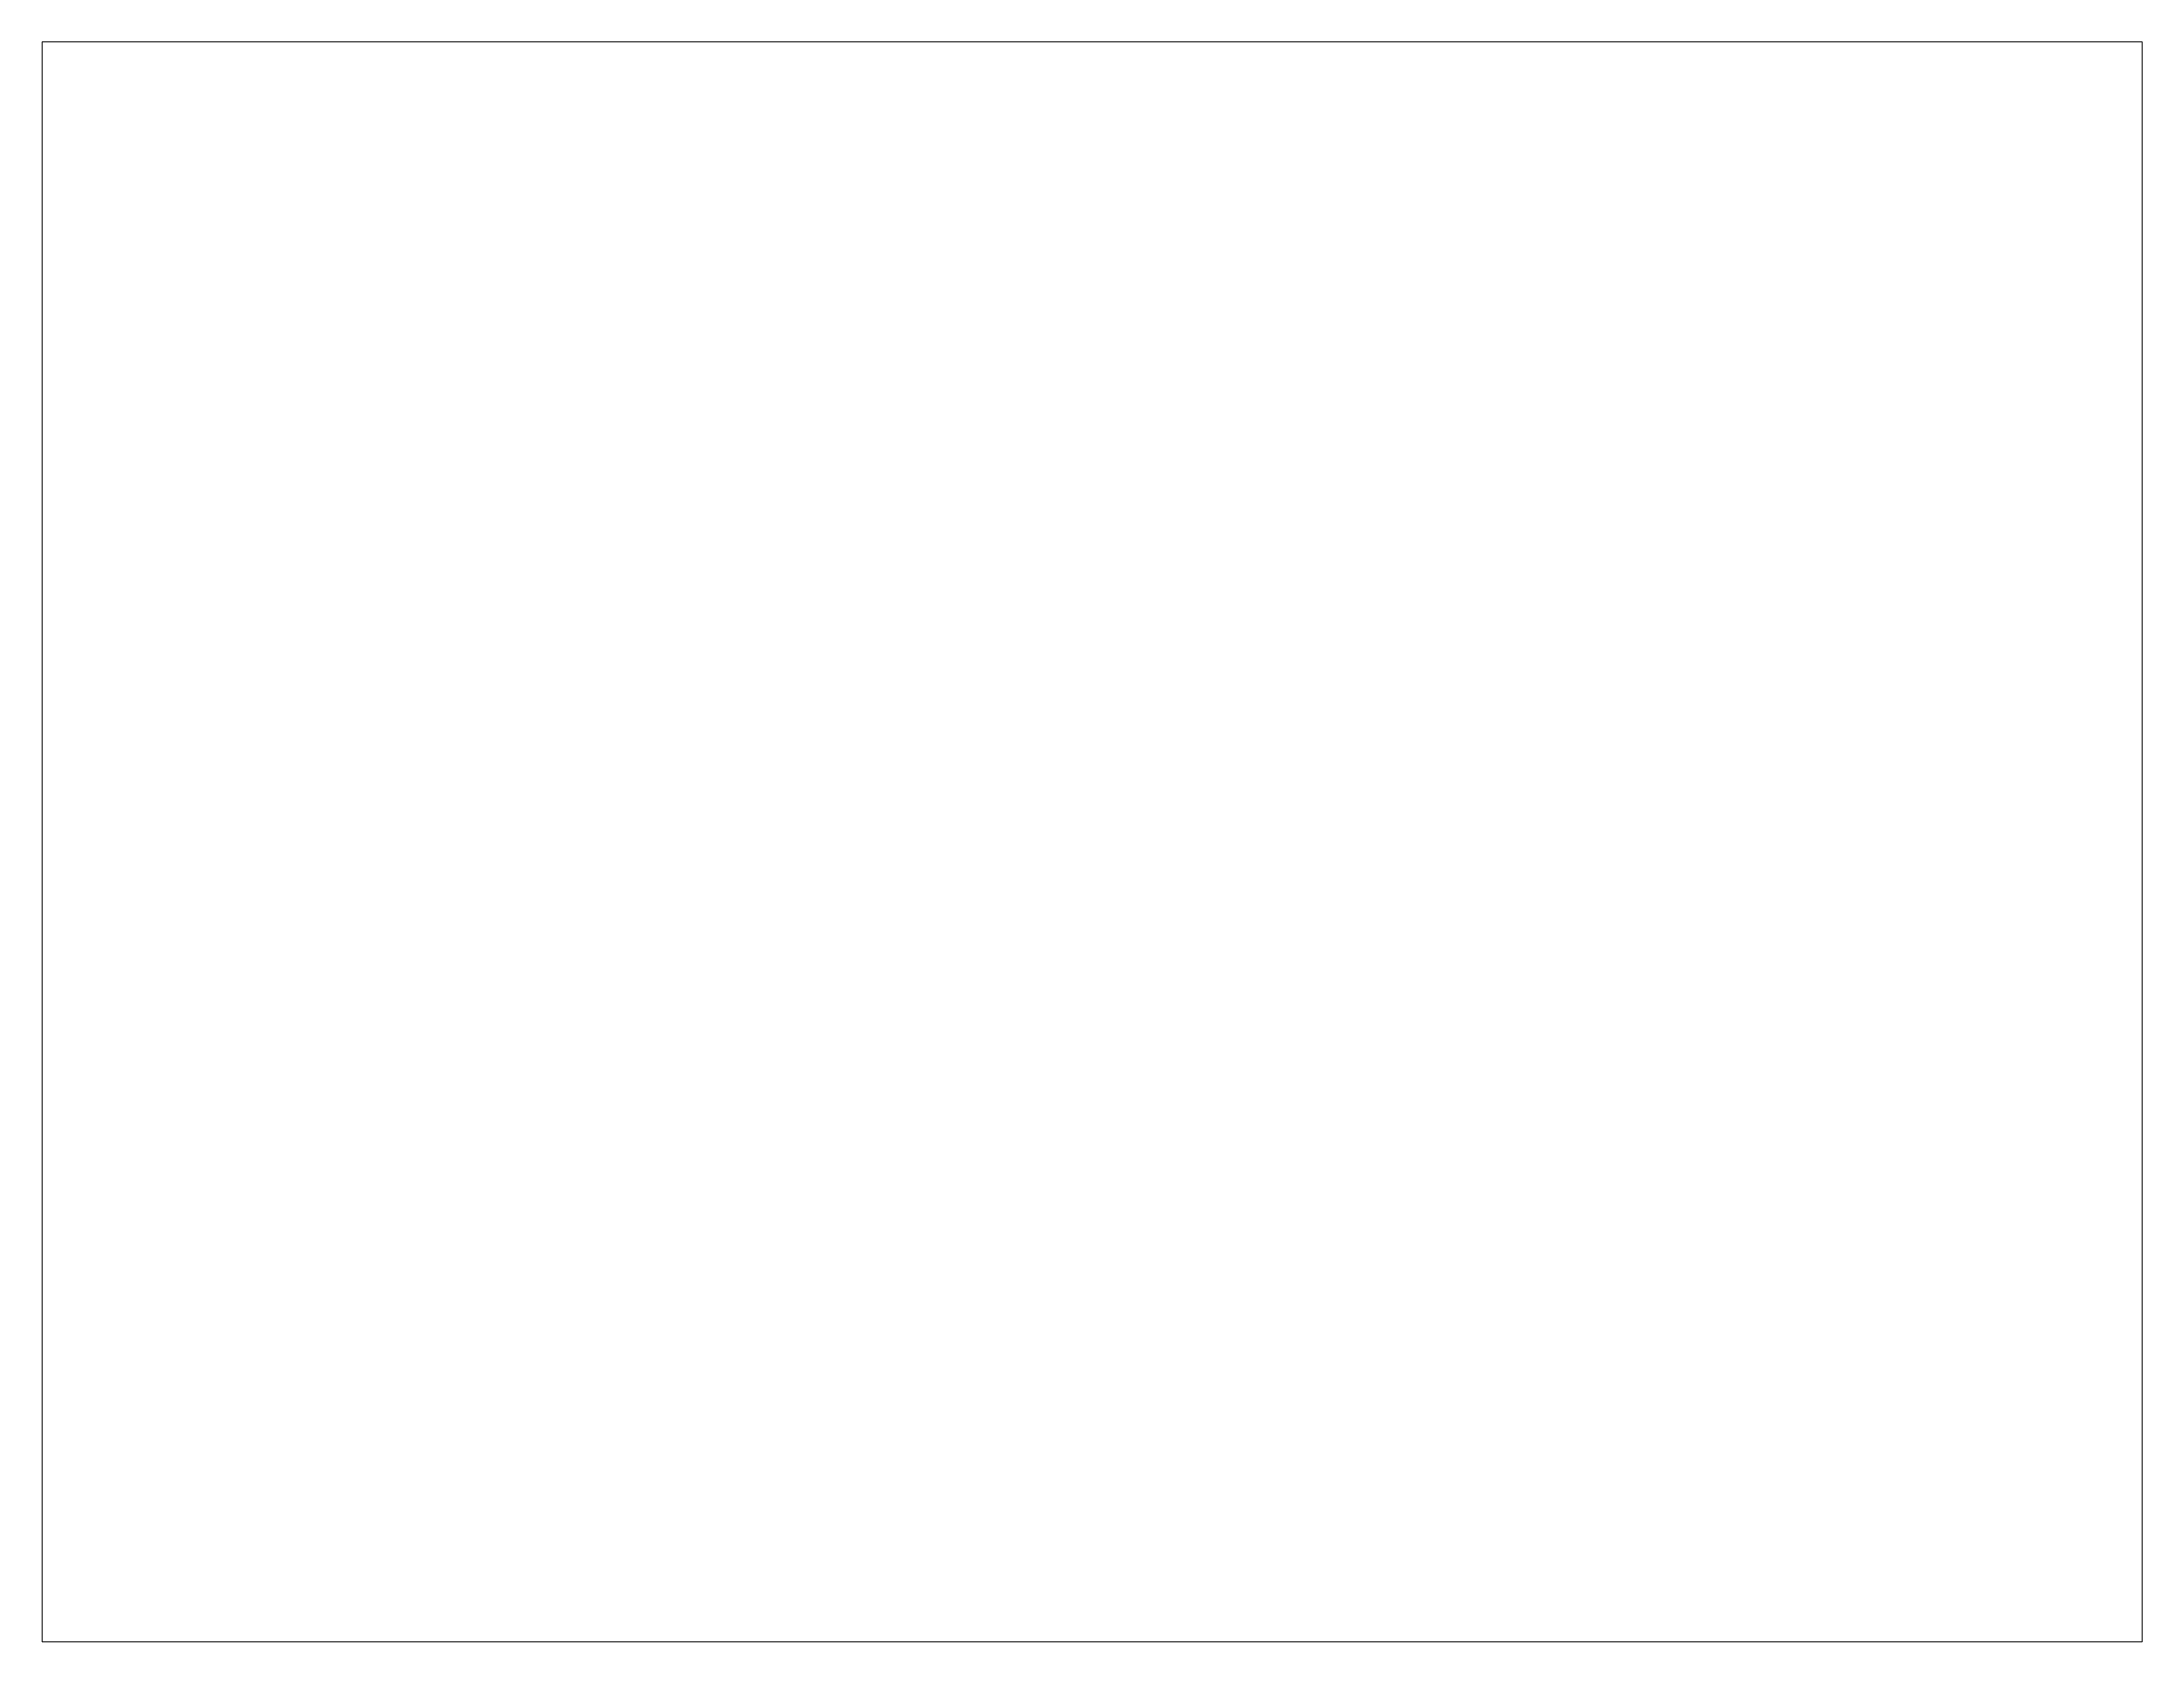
# Paper-space layout '布局1' of a CAD drawing. Extents: x 1.05 to 9.45, y 0.8 to 7.2.
# The model-space entities are those that its viewports show. They can reach past a viewport. Long polylines and large blocks are cut down to what shows.
import ezdxf

# ---------------------------------------------------------------- set-up
doc = ezdxf.new("R2010")
doc.units = 0
doc.header["$LTSCALE"] = 8
doc.header["$MEASUREMENT"] = 0
doc.layers.add('细线', color=4, linetype='CONTINUOUS', lineweight=25)
doc.layers.add('轮廓线', color=7, linetype='CONTINUOUS', lineweight=40)
doc.styles.get("Standard").update_dxf_attribs({"font": 'simplex.shx', "width": 0.7, "bigfont": 'hztxt.shx'})

msp = doc.modelspace()

# ---------------------------------------------------------------- texts
at = {"layer": '细线', "insert": (1084.2, 193.7), "char_height": 3.5, "width": 25.7, "attachment_point": 1}
msp.add_mtext('{\\f??|b0|i0|c134|p54;    }', dxfattribs=at)

psp = doc.layouts.new('布局1')

# ---------------------------------------------------------------- viewports
at = {"layer": '轮廓线', "view_target_point": (-130, 280.4)}
psp.add_viewport(center=(5.25, 4), size=(8.4, 6.4), view_center_point=(863.145, 12.185), view_height=1130.409729, dxfattribs=at)

doc.saveas('drawing.dxf')
